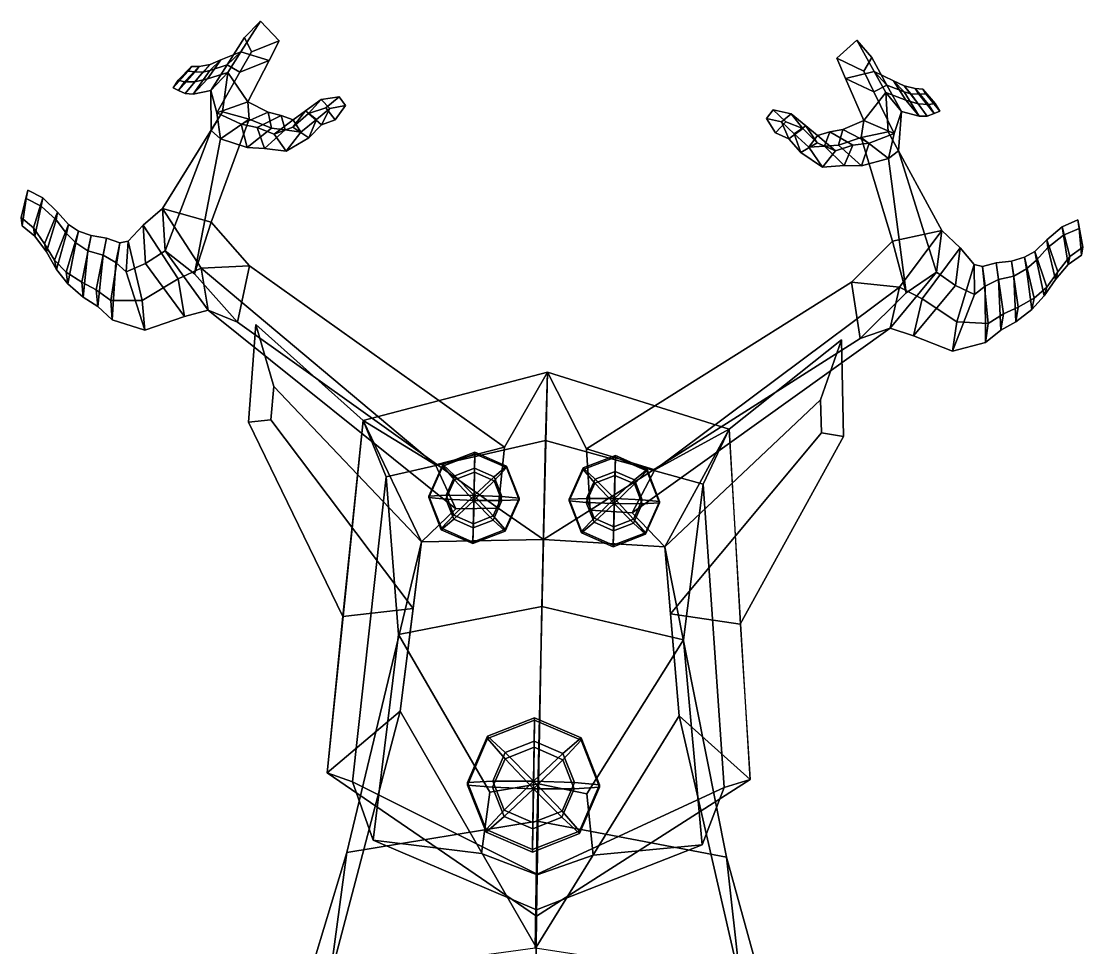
# Model space of a CAD drawing. Extents: x -87 to 93, y -151 to 313.
# Drawn here: x -86.7 to 93, y 156 to 312.8 of the extents above; entities that cross this region are included whole.
import ezdxf

# ---------------------------------------------------------------- set-up
doc = ezdxf.new("R2010")
doc.units = 0

msp = doc.modelspace()

# ---------------------------------------------------------------- linework, layer by layer
for points in [[(-49.487259, 307.586273, 185.692871), (-46.173416, 312.760437, 181.778046), (-48.882366, 309.98233, 180.817978), (-51.803936, 305.406891, 183.620682)], [(-49.487259, 307.586273, 185.692871), (-44.737808, 306.120697, 184.455414), (-43.016533, 309.461212, 182.11972), (-46.173416, 312.760437, 181.778046)], [(-46.173416, 312.760437, 181.778046), (-43.016533, 309.461212, 182.11972), (-47.712872, 307.558868, 180.607651), (-48.882366, 309.98233, 180.817978)], [(-51.803936, 305.406891, 183.620682), (-48.882366, 309.98233, 180.817978), (-47.712872, 307.558868, 180.607651), (-49.6759, 304.117218, 182.480377)], [(-44.737808, 306.120697, 184.455414), (-49.6759, 304.117218, 182.480377), (-47.712872, 307.558868, 180.607651), (-43.016533, 309.461212, 182.11972)], [(54.764252, 309.559784, 181.35762), (57.27573, 306.648651, 180.386215), (55.940128, 304.330261, 180.194351), (51.379951, 306.499573, 181.736649)], [(57.689114, 304.24527, 185.26474), (54.764252, 309.559784, 181.35762), (51.379951, 306.499573, 181.736649), (52.853939, 303.092896, 184.070023)], [(57.689114, 304.24527, 185.26474), (59.85955, 301.954163, 183.183319), (57.27573, 306.648651, 180.386215), (54.764252, 309.559784, 181.35762)], [(-51.709904, 304.108063, 188.322113), (-49.487259, 307.586273, 185.692871), (-52.881824, 306.224518, 183.371506), (-55.178551, 303.02417, 185.351212)], [(-49.487259, 307.586273, 185.692871), (-51.803936, 305.406891, 183.620682), (-54.783249, 304.407135, 181.198578), (-52.881824, 306.224518, 183.371506)], [(-48.327404, 299.13501, 189.335403), (-44.737808, 306.120697, 184.455414), (-49.487259, 307.586273, 185.692871), (-51.709904, 304.108063, 188.322113)], [(-55.178551, 303.02417, 185.351212), (-52.881824, 306.224518, 183.371506), (-54.73336, 305.434021, 182.007294), (-57.275181, 302.501404, 182.860382)], [(-52.881824, 306.224518, 183.371506), (-54.783249, 304.407135, 181.198578), (-55.93618, 304.142242, 179.505325), (-54.73336, 305.434021, 182.007294)], [(-48.327404, 299.13501, 189.335403), (-53.590782, 297.235931, 186.220612), (-49.6759, 304.117218, 182.480377), (-44.737808, 306.120697, 184.455414)], [(52.853939, 303.092896, 184.070023), (51.379951, 306.499573, 181.736649), (55.940128, 304.330261, 180.194351), (57.652283, 300.813354, 182.064499)], [(59.85955, 301.954163, 183.183319), (57.652283, 300.813354, 182.064499), (55.940128, 304.330261, 180.194351), (57.27573, 306.648651, 180.386215)], [(-60.98167, 301.484772, 171.669159), (-60.110157, 302.774597, 174.288864), (-57.883331, 305.098022, 174.301468), (-58.417324, 304.309784, 172.015228)], [(-57.252579, 304.196716, 175.716141), (-60.091652, 301.031952, 175.493927), (-60.98167, 301.484772, 171.669159), (-58.417324, 304.309784, 172.015228)], [(-59.023506, 302.524933, 178.340057), (-56.569092, 305.123016, 178.216003), (-57.883331, 305.098022, 174.301468), (-60.110157, 302.774597, 174.288864)], [(-55.93618, 304.142242, 179.505325), (-58.941254, 300.53714, 180.108536), (-60.091652, 301.031952, 175.493927), (-57.252579, 304.196716, 175.716141)], [(-57.275181, 302.501404, 182.860382), (-54.73336, 305.434021, 182.007294), (-56.569092, 305.123016, 178.216003), (-59.023506, 302.524933, 178.340057)], [(-54.783249, 304.407135, 181.198578), (-57.600872, 300.414032, 183.124237), (-58.941254, 300.53714, 180.108536), (-55.93618, 304.142242, 179.505325)], [(-56.569092, 305.123016, 178.216003), (-57.252579, 304.196716, 175.716141), (-58.417324, 304.309784, 172.015228), (-57.883331, 305.098022, 174.301468)], [(-51.803936, 305.406891, 183.620682), (-54.588619, 301.036163, 186.295273), (-57.600872, 300.414032, 183.124237), (-54.783249, 304.407135, 181.198578)], [(-54.588619, 301.036163, 186.295273), (-51.709904, 304.108063, 188.322113), (-55.178551, 303.02417, 185.351212), (-57.600872, 300.414032, 183.124237)], [(-54.73336, 305.434021, 182.007294), (-55.93618, 304.142242, 179.505325), (-57.252579, 304.196716, 175.716141), (-56.569092, 305.123016, 178.216003)], [(-53.590782, 297.235931, 186.220612), (-54.588619, 301.036163, 186.295273), (-51.803936, 305.406891, 183.620682), (-49.6759, 304.117218, 182.480377)], [(-52.61076, 297.43161, 192.596924), (-51.709904, 304.108063, 188.322113), (-54.588619, 301.036163, 186.295273), (-54.542603, 294.277863, 189.630646)], [(-52.61076, 297.43161, 192.596924), (-48.0821, 296.187958, 191.554932), (-48.327404, 299.13501, 189.335403), (-51.709904, 304.108063, 188.322113)], [(55.938644, 295.9776, 188.946991), (59.655521, 300.677338, 187.889786), (57.689114, 304.24527, 185.26474), (52.853939, 303.092896, 184.070023)], [(59.655521, 300.677338, 187.889786), (63.056, 299.398926, 184.897415), (60.992737, 302.694061, 182.922577), (57.689114, 304.24527, 185.26474)], [(57.689114, 304.24527, 185.26474), (60.992737, 302.694061, 182.922577), (62.774502, 300.787537, 180.742813), (59.85955, 301.954163, 183.183319)], [(-60.091652, 301.031952, 175.493927), (-59.023506, 302.524933, 178.340057), (-60.110157, 302.774597, 174.288864), (-60.98167, 301.484772, 171.669159)], [(-58.941254, 300.53714, 180.108536), (-57.275181, 302.501404, 182.860382), (-59.023506, 302.524933, 178.340057), (-60.091652, 301.031952, 175.493927)], [(-57.600872, 300.414032, 183.124237), (-55.178551, 303.02417, 185.351212), (-57.275181, 302.501404, 182.860382), (-58.941254, 300.53714, 180.108536)], [(55.938644, 295.9776, 188.946991), (52.853939, 303.092896, 184.070023), (57.652283, 300.813354, 182.064499), (61.077137, 293.791595, 185.801636)], [(61.077137, 293.791595, 185.801636), (57.652283, 300.813354, 182.064499), (59.85955, 301.954163, 183.183319), (62.328121, 297.475708, 185.853867)], [(59.85955, 301.954163, 183.183319), (62.774502, 300.787537, 180.742813), (65.305519, 296.682953, 182.663681), (62.328121, 297.475708, 185.853867)], [(63.056, 299.398926, 184.897415), (65.123428, 298.757904, 182.393448), (62.791882, 301.80188, 181.547501), (60.992737, 302.694061, 182.922577)], [(60.992737, 302.694061, 182.922577), (62.791882, 301.80188, 181.547501), (63.914242, 300.457031, 179.042175), (62.774502, 300.787537, 180.742813)], [(-54.542603, 294.277863, 189.630646), (-54.588619, 301.036163, 186.295273), (-53.590782, 297.235931, 186.220612), (-52.9305, 292.856049, 188.35228)], [(60.086143, 294.039612, 192.183167), (59.655521, 300.677338, 187.889786), (55.938644, 295.9776, 188.946991), (55.488136, 293.084015, 191.178528)], [(60.086143, 294.039612, 192.183167), (61.817451, 290.819092, 189.215927), (62.328121, 297.475708, 185.853867), (59.655521, 300.677338, 187.889786)], [(62.328121, 297.475708, 185.853867), (65.305519, 296.682953, 182.663681), (63.056, 299.398926, 184.897415), (59.655521, 300.677338, 187.889786)], [(62.774502, 300.787537, 180.742813), (63.914242, 300.457031, 179.042175), (66.664146, 296.725098, 179.638153), (65.305519, 296.682953, 182.663681)], [(65.123428, 298.757904, 182.393448), (66.889168, 298.67749, 177.860779), (64.619148, 301.384918, 177.744125), (62.791882, 301.80188, 181.547501)], [(62.791882, 301.80188, 181.547501), (64.619148, 301.384918, 177.744125), (65.248199, 300.432312, 175.243469), (63.914242, 300.457031, 179.042175)], [(63.914242, 300.457031, 179.042175), (65.248199, 300.432312, 175.243469), (67.865135, 297.145386, 175.013779), (66.664146, 296.725098, 179.638153)], [(66.889168, 298.67749, 177.860779), (68.008018, 298.859589, 173.801117), (65.946182, 301.281982, 173.820374), (64.619148, 301.384918, 177.744125)], [(64.619148, 301.384918, 177.744125), (65.946182, 301.281982, 173.820374), (66.434433, 300.47464, 171.533936), (65.248199, 300.432312, 175.243469)], [(65.248199, 300.432312, 175.243469), (66.434433, 300.47464, 171.533936), (68.800262, 297.539368, 171.181198), (67.865135, 297.145386, 175.013779)], [(68.800262, 297.539368, 171.181198), (66.434433, 300.47464, 171.533936), (65.946182, 301.281982, 173.820374), (68.008018, 298.859589, 173.801117)], [(-53.590782, 297.235931, 186.220612), (-48.327404, 299.13501, 189.335403), (-44.877785, 297.377441, 187.797119), (-49.481533, 295.324615, 185.003006)], [(-48.327404, 299.13501, 189.335403), (-48.0821, 296.187958, 191.554932), (-44.328796, 294.66568, 189.646652), (-44.877785, 297.377441, 187.797119)], [(-40.687767, 294.845215, 181.730362), (-38.579559, 297.58493, 184.11026), (-35.940567, 299.48938, 182.253937), (-38.064613, 297.135162, 180.199005)], [(-38.579559, 297.58493, 184.11026), (-36.700584, 296.12207, 184.621216), (-34.424805, 298.018585, 182.833221), (-35.940567, 299.48938, 182.253937)], [(-38.064613, 297.135162, 180.199005), (-35.940567, 299.48938, 182.253937), (-32.867302, 299.986725, 180.504105), (-35.109314, 298.110199, 178.764389)], [(-35.940567, 299.48938, 182.253937), (-34.424805, 298.018585, 182.833221), (-31.823803, 298.48114, 181.222366), (-32.867302, 299.986725, 180.504105)], [(-34.424805, 298.018585, 182.833221), (-35.862514, 295.245667, 180.417221), (-33.527916, 296.0802, 179.228821), (-31.823803, 298.48114, 181.222366)], [(-33.527916, 296.0802, 179.228821), (-35.109314, 298.110199, 178.764389), (-32.867302, 299.986725, 180.504105), (-31.823803, 298.48114, 181.222366)], [(65.305519, 296.682953, 182.663681), (66.664146, 296.725098, 179.638153), (65.123428, 298.757904, 182.393448), (63.056, 299.398926, 184.897415)], [(66.664146, 296.725098, 179.638153), (67.865135, 297.145386, 175.013779), (66.889168, 298.67749, 177.860779), (65.123428, 298.757904, 182.393448)], [(67.865135, 297.145386, 175.013779), (68.800262, 297.539368, 171.181198), (68.008018, 298.859589, 173.801117), (66.889168, 298.67749, 177.860779)], [(-62.765259, 281.07901, 203.227646), (-54.536999, 278.772797, 204.863251), (-48.0821, 296.187958, 191.554932), (-52.61076, 297.43161, 192.596924)], [(-62.309349, 273.885864, 199.821289), (-62.765259, 281.07901, 203.227646), (-52.61076, 297.43161, 192.596924), (-54.542603, 294.277863, 189.630646)], [(-52.9305, 292.856049, 188.35228), (-53.590782, 297.235931, 186.220612), (-49.481533, 295.324615, 185.003006), (-48.429058, 291.37616, 186.698364)], [(-49.481533, 295.324615, 185.003006), (-44.877785, 297.377441, 187.797119), (-42.692989, 296.812347, 186.644104), (-46.739239, 294.76712, 184.124634)], [(-46.739239, 294.76712, 184.124634), (-42.692989, 296.812347, 186.644104), (-40.667225, 296.099274, 185.621567), (-43.850872, 293.631744, 183.265228)], [(-44.877785, 297.377441, 187.797119), (-44.328796, 294.66568, 189.646652), (-42.002121, 294.3573, 188.215317), (-42.692989, 296.812347, 186.644104)], [(-43.850872, 293.631744, 183.265228), (-40.667225, 296.099274, 185.621567), (-38.579559, 297.58493, 184.11026), (-40.687767, 294.845215, 181.730362)], [(-42.692989, 296.812347, 186.644104), (-42.002121, 294.3573, 188.215317), (-39.364948, 293.985138, 186.681), (-40.667225, 296.099274, 185.621567)], [(-38.009769, 293.031189, 181.797577), (-40.687767, 294.845215, 181.730362), (-38.064613, 297.135162, 180.199005), (-35.862514, 295.245667, 180.417221)], [(-40.667225, 296.099274, 185.621567), (-39.364948, 293.985138, 186.681), (-36.700584, 296.12207, 184.621216), (-38.579559, 297.58493, 184.11026)], [(-35.862514, 295.245667, 180.417221), (-38.064613, 297.135162, 180.199005), (-35.109314, 298.110199, 178.764389), (-33.527916, 296.0802, 179.228821)], [(-36.700584, 296.12207, 184.621216), (-38.009769, 293.031189, 181.797577), (-35.862514, 295.245667, 180.417221), (-34.424805, 298.018585, 182.833221)], [(41.004868, 293.848877, 178.958649), (39.457985, 296.326935, 180.958115), (40.604523, 297.754791, 180.228333), (42.72179, 295.763245, 178.477356)], [(43.630398, 297.076569, 181.956558), (40.604523, 297.754791, 180.228333), (39.457985, 296.326935, 180.958115), (42.015869, 295.712372, 182.550995)], [(45.599529, 294.621521, 179.893127), (42.72179, 295.763245, 178.477356), (40.604523, 297.754791, 180.228333), (43.630398, 297.076569, 181.956558)], [(46.127857, 295.034027, 183.798859), (43.630398, 297.076569, 181.956558), (42.015869, 295.712372, 182.550995), (44.152569, 293.699554, 184.327576)], [(48.058102, 292.201508, 181.41243), (45.599529, 294.621521, 179.893127), (43.630398, 297.076569, 181.956558), (46.127857, 295.034027, 183.798859)], [(61.817451, 290.819092, 189.215927), (60.120014, 289.513885, 187.954514), (61.077137, 293.791595, 185.801636), (62.328121, 297.475708, 185.853867)], [(-57.363136, 270.042145, 199.58548), (-52.9305, 292.856049, 188.35228), (-48.0821, 296.187958, 191.554932), (-54.536999, 278.772797, 204.863251)], [(-48.0821, 296.187958, 191.554932), (-52.9305, 292.856049, 188.35228), (-48.429058, 291.37616, 186.698364), (-44.328796, 294.66568, 189.646652)], [(-48.429058, 291.37616, 186.698364), (-49.481533, 295.324615, 185.003006), (-46.739239, 294.76712, 184.124634), (-45.521484, 291.239166, 185.512268)], [(-45.521484, 291.239166, 185.512268), (-46.739239, 294.76712, 184.124634), (-43.850872, 293.631744, 183.265228), (-41.847801, 290.748688, 184.005646)], [(-41.847801, 290.748688, 184.005646), (-43.850872, 293.631744, 183.265228), (-40.687767, 294.845215, 181.730362), (-38.009769, 293.031189, 181.797577)], [(-39.364948, 293.985138, 186.681), (-41.847801, 290.748688, 184.005646), (-38.009769, 293.031189, 181.797577), (-36.700584, 296.12207, 184.621216)], [(42.015869, 295.712372, 182.550995), (39.457985, 296.326935, 180.958115), (41.004868, 293.848877, 178.958649), (43.274231, 292.883942, 180.132507)], [(43.274231, 292.883942, 180.132507), (41.004868, 293.848877, 178.958649), (42.72179, 295.763245, 178.477356), (45.599529, 294.621521, 179.893127)], [(44.152569, 293.699554, 184.327576), (42.015869, 295.712372, 182.550995), (43.274231, 292.883942, 180.132507), (45.264668, 290.566589, 181.503815)], [(48.10582, 293.440399, 185.299423), (46.127857, 295.034027, 183.798859), (44.152569, 293.699554, 184.327576), (46.661526, 291.427887, 186.374359)], [(51.128521, 290.815399, 182.92868), (48.058102, 292.201508, 181.41243), (46.127857, 295.034027, 183.798859), (48.10582, 293.440399, 185.299423)], [(55.938644, 295.9776, 188.946991), (52.384563, 294.450714, 187.440216), (51.649063, 291.805359, 189.302475), (55.488136, 293.084015, 191.178528)], [(61.077137, 293.791595, 185.801636), (56.853615, 292.152405, 184.620758), (52.384563, 294.450714, 187.440216), (55.938644, 295.9776, 188.946991)], [(-62.309349, 273.885864, 199.821289), (-54.542603, 294.277863, 189.630646), (-52.9305, 292.856049, 188.35228), (-57.363136, 270.042145, 199.58548)], [(-44.328796, 294.66568, 189.646652), (-48.429058, 291.37616, 186.698364), (-45.521484, 291.239166, 185.512268), (-42.002121, 294.3573, 188.215317)], [(-42.002121, 294.3573, 188.215317), (-45.521484, 291.239166, 185.512268), (-41.847801, 290.748688, 184.005646), (-39.364948, 293.985138, 186.681)], [(45.264668, 290.566589, 181.503815), (43.274231, 292.883942, 180.132507), (45.599529, 294.621521, 179.893127), (48.058102, 292.201508, 181.41243)], [(46.661526, 291.427887, 186.374359), (44.152569, 293.699554, 184.327576), (45.264668, 290.566589, 181.503815), (48.936867, 288.085236, 183.691925)], [(50.171043, 294.023712, 186.305023), (48.10582, 293.440399, 185.299423), (46.661526, 291.427887, 186.374359), (49.312172, 291.63916, 187.888748)], [(54.083141, 291.765198, 183.76387), (51.128521, 290.815399, 182.92868), (48.10582, 293.440399, 185.299423), (50.171043, 294.023712, 186.305023)], [(52.384563, 294.450714, 187.440216), (50.171043, 294.023712, 186.305023), (49.312172, 291.63916, 187.888748), (51.649063, 291.805359, 189.302475)], [(56.853615, 292.152405, 184.620758), (54.083141, 291.765198, 183.76387), (50.171043, 294.023712, 186.305023), (52.384563, 294.450714, 187.440216)], [(55.488136, 293.084015, 191.178528), (51.649063, 291.805359, 189.302475), (55.536598, 288.319275, 186.33725), (60.120014, 289.513885, 187.954514)], [(69.135315, 277.350159, 202.809616), (60.086143, 294.039612, 192.183167), (55.488136, 293.084015, 191.178528), (60.774464, 275.539734, 204.504715)], [(63.087578, 266.794952, 199.243149), (60.774464, 275.539734, 204.504715), (55.488136, 293.084015, 191.178528), (60.120014, 289.513885, 187.954514)], [(60.120014, 289.513885, 187.954514), (55.536598, 288.319275, 186.33725), (56.853615, 292.152405, 184.620758), (61.077137, 293.791595, 185.801636)], [(68.253624, 270.307892, 199.436066), (61.817451, 290.819092, 189.215927), (60.086143, 294.039612, 192.183167), (69.135315, 277.350159, 202.809616)], [(48.936867, 288.085236, 183.691925), (45.264668, 290.566589, 181.503815), (48.058102, 292.201508, 181.41243), (51.128521, 290.815399, 182.92868)], [(49.312172, 291.63916, 187.888748), (46.661526, 291.427887, 186.374359), (48.936867, 288.085236, 183.691925), (52.630047, 288.354492, 185.171677)], [(52.630047, 288.354492, 185.171677), (48.936867, 288.085236, 183.691925), (51.128521, 290.815399, 182.92868), (54.083141, 291.765198, 183.76387)], [(51.649063, 291.805359, 189.302475), (49.312172, 291.63916, 187.888748), (52.630047, 288.354492, 185.171677), (55.536598, 288.319275, 186.33725)], [(55.536598, 288.319275, 186.33725), (52.630047, 288.354492, 185.171677), (54.083141, 291.765198, 183.76387), (56.853615, 292.152405, 184.620758)], [(68.253624, 270.307892, 199.436066), (63.087578, 266.794952, 199.243149), (60.120014, 289.513885, 187.954514), (61.817451, 290.819092, 189.215927)], [(-86.68766, 279.556183, 177.125809), (-85.578354, 284.18042, 176.944077), (-85.880264, 282.744812, 174.603516), (-86.529449, 278.127167, 174.492828)], [(-84.611755, 277.819458, 180.145233), (-83.010231, 282.852753, 180.321442), (-85.578354, 284.18042, 176.944077), (-86.68766, 279.556183, 177.125809)], [(-83.010231, 282.852753, 180.321442), (-83.313202, 281.445129, 177.614105), (-85.880264, 282.744812, 174.603516), (-85.578354, 284.18042, 176.944077)], [(-83.313202, 281.445129, 177.614105), (-84.387192, 276.400421, 177.139954), (-86.529449, 278.127167, 174.492828), (-85.880264, 282.744812, 174.603516)], [(-82.764404, 275.070892, 183.706894), (-80.533798, 280.449677, 184.427658), (-83.010231, 282.852753, 180.321442), (-84.611755, 277.819458, 180.145233)], [(-80.533798, 280.449677, 184.427658), (-80.79837, 279.14209, 181.29599), (-83.313202, 281.445129, 177.614105), (-83.010231, 282.852753, 180.321442)], [(-80.79837, 279.14209, 181.29599), (-82.425301, 273.721741, 180.279755), (-84.387192, 276.400421, 177.139954), (-83.313202, 281.445129, 177.614105)], [(-81.072716, 272.314117, 187.154846), (-78.693428, 278.344818, 187.836121), (-80.533798, 280.449677, 184.427658), (-82.764404, 275.070892, 183.706894)], [(-78.693428, 278.344818, 187.836121), (-79.006386, 276.834351, 184.38237), (-80.79837, 279.14209, 181.29599), (-80.533798, 280.449677, 184.427658)], [(-56.233345, 270.964111, 209.531143), (-62.765259, 281.07901, 203.227646), (-66.045586, 278.260193, 201.735779), (-60.149227, 269.16806, 207.411148)], [(-62.765259, 281.07901, 203.227646), (-62.309349, 273.885864, 199.821289), (-65.627663, 271.783813, 198.674316), (-66.045586, 278.260193, 201.735779)], [(-56.233345, 270.964111, 209.531143), (-48.042515, 271.377533, 209.936798), (-54.536999, 278.772797, 204.863251), (-62.765259, 281.07901, 203.227646)], [(-84.387192, 276.400421, 177.139954), (-84.611755, 277.819458, 180.145233), (-86.68766, 279.556183, 177.125809), (-86.529449, 278.127167, 174.492828)], [(-79.006386, 276.834351, 184.38237), (-80.718529, 270.764893, 183.364838), (-82.425301, 273.721741, 180.279755), (-80.79837, 279.14209, 181.29599)], [(-48.042515, 271.377533, 209.936798), (-50.055, 261.811584, 203.441269), (-57.363136, 270.042145, 199.58548), (-54.536999, 278.772797, 204.863251)], [(90.81546, 272.963959, 179.615753), (93.004318, 274.550385, 176.575317), (92.187943, 279.131927, 176.37471), (89.529594, 277.974426, 179.77446)], [(89.529594, 277.974426, 179.77446), (92.187943, 279.131927, 176.37471), (92.405968, 277.713989, 174.040878), (89.752159, 276.583252, 177.073532)], [(93.004318, 274.550385, 176.575317), (92.765541, 273.165405, 173.951843), (92.405968, 277.713989, 174.040878), (92.187943, 279.131927, 176.37471)], [(-82.425301, 273.721741, 180.279755), (-82.764404, 275.070892, 183.706894), (-84.611755, 277.819458, 180.145233), (-84.387192, 276.400421, 177.139954)], [(-79.067848, 270.319397, 190.326904), (-76.996223, 277.261414, 190.439972), (-78.693428, 278.344818, 187.836121), (-81.072716, 272.314117, 187.154846)], [(-77.425102, 275.268707, 186.760681), (-78.778351, 268.319122, 186.229782), (-80.718529, 270.764893, 183.364838), (-79.006386, 276.834351, 184.38237)], [(-76.451202, 268.61142, 193.810013), (-74.864624, 276.483215, 193.231689), (-76.996223, 277.261414, 190.439972), (-79.067848, 270.319397, 190.326904)], [(-76.996223, 277.261414, 190.439972), (-77.425102, 275.268707, 186.760681), (-79.006386, 276.834351, 184.38237), (-78.693428, 278.344818, 187.836121)], [(-74.864624, 276.483215, 193.231689), (-75.389313, 273.920471, 189.353745), (-77.425102, 275.268707, 186.760681), (-76.996223, 277.261414, 190.439972)], [(-66.045586, 278.260193, 201.735779), (-65.627663, 271.783813, 198.674316), (-68.936501, 270.370697, 197.031372), (-68.582626, 275.536194, 200.866058)], [(-60.149227, 269.16806, 207.411148), (-66.045586, 278.260193, 201.735779), (-68.582626, 275.536194, 200.866058), (-66.226242, 265.526154, 204.842819)], [(61.986313, 267.756287, 209.19014), (69.135315, 277.350159, 202.809616), (60.774464, 275.539734, 204.504715), (53.831699, 268.605194, 209.640991)], [(61.986313, 267.756287, 209.19014), (65.796783, 265.781067, 207.055191), (72.242126, 274.399048, 201.309906), (69.135315, 277.350159, 202.809616)], [(69.135315, 277.350159, 202.809616), (72.242126, 274.399048, 201.309906), (71.444489, 268.064301, 198.278885), (68.253624, 270.307892, 199.436066)], [(88.792809, 270.373657, 183.201752), (90.81546, 272.963959, 179.615753), (89.529594, 277.974426, 179.77446), (86.894218, 275.757355, 183.907547)], [(86.894218, 275.757355, 183.907547), (89.529594, 277.974426, 179.77446), (89.752159, 276.583252, 177.073532), (87.08683, 274.465942, 180.781845)], [(89.752159, 276.583252, 177.073532), (92.405968, 277.713989, 174.040878), (92.765541, 273.165405, 173.951843), (90.512787, 271.59201, 176.620117)], [(-80.718529, 270.764893, 183.364838), (-81.072716, 272.314117, 187.154846), (-82.764404, 275.070892, 183.706894), (-82.425301, 273.721741, 180.279755)], [(-75.389313, 273.920471, 189.353745), (-76.210205, 266.074127, 189.416885), (-78.778351, 268.319122, 186.229782), (-77.425102, 275.268707, 186.760681)], [(-74.014168, 267.301941, 196.872742), (-72.250824, 276.046417, 196.230011), (-74.864624, 276.483215, 193.231689), (-76.451202, 268.61142, 193.810013)], [(-72.250824, 276.046417, 196.230011), (-72.834183, 273.199707, 191.92128), (-75.389313, 273.920471, 189.353745), (-74.864624, 276.483215, 193.231689)], [(-71.540337, 265.527008, 200.311737), (-70.012268, 275.282654, 199.212402), (-72.250824, 276.046417, 196.230011), (-74.014168, 267.301941, 196.872742)], [(-70.012268, 275.282654, 199.212402), (-70.669106, 271.927155, 194.556274), (-72.834183, 273.199707, 191.92128), (-72.250824, 276.046417, 196.230011)], [(-66.226242, 265.526154, 204.842819), (-68.582626, 275.536194, 200.866058), (-70.012268, 275.282654, 199.212402), (-71.540337, 265.527008, 200.311737)], [(-68.582626, 275.536194, 200.866058), (-68.936501, 270.370697, 197.031372), (-70.669106, 271.927155, 194.556274), (-70.012268, 275.282654, 199.212402)], [(53.831699, 268.605194, 209.640991), (60.774464, 275.539734, 204.504715), (63.087578, 266.794952, 199.243149), (55.304981, 259.071869, 203.165268)], [(86.928116, 267.765045, 186.672546), (88.792809, 270.373657, 183.201752), (86.894218, 275.757355, 183.907547), (84.916466, 273.795593, 187.337036)], [(84.916466, 273.795593, 187.337036), (86.894218, 275.757355, 183.907547), (87.08683, 274.465942, 180.781845), (85.146584, 272.302856, 183.889847)], [(87.08683, 274.465942, 180.781845), (89.752159, 276.583252, 177.073532), (90.512787, 271.59201, 176.620117), (88.382088, 269.075928, 179.784378)], [(-72.834183, 273.199707, 191.92128), (-73.746582, 264.483856, 191.991577), (-76.210205, 266.074127, 189.416885), (-75.389313, 273.920471, 189.353745)], [(-70.669106, 271.927155, 194.556274), (-71.272636, 262.220123, 194.990463), (-73.746582, 264.483856, 191.991577), (-72.834183, 273.199707, 191.92128)], [(-62.309349, 273.885864, 199.821289), (-55.04673, 263.86554, 204.755051), (-59.075157, 262.77536, 203.116501), (-65.627663, 271.783813, 198.674316)], [(-55.04673, 263.86554, 204.755051), (-62.309349, 273.885864, 199.821289), (-57.363136, 270.042145, 199.58548), (-50.055, 261.811584, 203.441269)], [(65.796783, 265.781067, 207.055191), (71.66053, 261.88385, 204.468582), (74.612633, 271.58606, 200.437134), (72.242126, 274.399048, 201.309906)], [(72.242126, 274.399048, 201.309906), (74.612633, 271.58606, 200.437134), (74.668945, 266.501312, 196.623718), (71.444489, 268.064301, 198.278885)], [(84.799225, 265.917328, 189.864868), (86.928116, 267.765045, 186.672546), (84.916466, 273.795593, 187.337036), (83.147934, 272.825531, 189.95575)], [(83.147934, 272.825531, 189.95575), (84.916466, 273.795593, 187.337036), (85.146584, 272.302856, 183.889847), (83.465607, 270.853973, 186.284592)], [(85.146584, 272.302856, 183.889847), (87.08683, 274.465942, 180.781845), (88.382088, 269.075928, 179.784378), (86.49218, 266.272125, 182.893188)], [(90.512787, 271.59201, 176.620117), (92.765541, 273.165405, 173.951843), (93.004318, 274.550385, 176.575317), (90.81546, 272.963959, 179.615753)], [(-78.778351, 268.319122, 186.229782), (-79.067848, 270.319397, 190.326904), (-81.072716, 272.314117, 187.154846), (-80.718529, 270.764893, 183.364838)], [(-68.936501, 270.370697, 197.031372), (-65.785469, 260.478821, 200.032822), (-71.272636, 262.220123, 194.990463), (-70.669106, 271.927155, 194.556274)], [(-65.627663, 271.783813, 198.674316), (-59.075157, 262.77536, 203.116501), (-65.785469, 260.478821, 200.032822), (-68.936501, 270.370697, 197.031372)], [(-56.233345, 270.964111, 209.531143), (-16.56682, 237.711716, 224.563553), (-4.883235, 240.708313, 224.764938), (-48.042515, 271.377533, 209.936798)], [(-4.883235, 240.708313, 224.764938), (-5.95107, 230.3703, 213.813278), (-50.055, 261.811584, 203.441269), (-48.042515, 271.377533, 209.936798)], [(71.66053, 261.88385, 204.468582), (76.978043, 261.610687, 199.910233), (76.029556, 271.260498, 198.776566), (74.612633, 271.58606, 200.437134)], [(74.612633, 271.58606, 200.437134), (76.029556, 271.260498, 198.776566), (76.497795, 267.937347, 194.132614), (74.668945, 266.501312, 196.623718)], [(76.978043, 261.610687, 199.910233), (79.559402, 263.223663, 196.450897), (78.319344, 271.88974, 195.778244), (76.029556, 271.260498, 198.776566)], [(76.029556, 271.260498, 198.776566), (78.319344, 271.88974, 195.778244), (78.742737, 269.070831, 191.480179), (76.497795, 267.937347, 194.132614)], [(79.559402, 263.223663, 196.450897), (82.076973, 264.380676, 193.369644), (80.964188, 272.17746, 192.763168), (78.319344, 271.88974, 195.778244)], [(78.319344, 271.88974, 195.778244), (80.964188, 272.17746, 192.763168), (81.344261, 269.641418, 188.895248), (78.742737, 269.070831, 191.480179)], [(82.076973, 264.380676, 193.369644), (84.799225, 265.917328, 189.864868), (83.147934, 272.825531, 189.95575), (80.964188, 272.17746, 192.763168)], [(80.964188, 272.17746, 192.763168), (83.147934, 272.825531, 189.95575), (83.465607, 270.853973, 186.284592), (81.344261, 269.641418, 188.895248)], [(83.465607, 270.853973, 186.284592), (85.146584, 272.302856, 183.889847), (86.49218, 266.272125, 182.893188), (84.40284, 263.978973, 185.779968)], [(88.382088, 269.075928, 179.784378), (90.512787, 271.59201, 176.620117), (90.81546, 272.963959, 179.615753), (88.792809, 270.373657, 183.201752)], [(-76.210205, 266.074127, 189.416885), (-76.451202, 268.61142, 193.810013), (-79.067848, 270.319397, 190.326904), (-78.778351, 268.319122, 186.229782)], [(-55.04673, 263.86554, 204.755051), (-56.233345, 270.964111, 209.531143), (-60.149227, 269.16806, 207.411148), (-59.075157, 262.77536, 203.116501)], [(-16.56682, 237.711716, 224.563553), (-56.233345, 270.964111, 209.531143), (-55.04673, 263.86554, 204.755051), (-13.118385, 230.235718, 216.749832)], [(60.402966, 260.835205, 204.446167), (55.304981, 259.071869, 203.165268), (63.087578, 266.794952, 199.243149), (68.253624, 270.307892, 199.436066)], [(68.253624, 270.307892, 199.436066), (71.444489, 268.064301, 198.278885), (64.36731, 259.554657, 202.79068), (60.402966, 260.835205, 204.446167)], [(78.742737, 269.070831, 191.480179), (81.344261, 269.641418, 188.895248), (81.699448, 261.912842, 188.990601), (79.141319, 260.480957, 191.584824)], [(81.344261, 269.641418, 188.895248), (83.465607, 270.853973, 186.284592), (84.40284, 263.978973, 185.779968), (81.699448, 261.912842, 188.990601)], [(86.49218, 266.272125, 182.893188), (88.382088, 269.075928, 179.784378), (88.792809, 270.373657, 183.201752), (86.928116, 267.765045, 186.672546)], [(-73.746582, 264.483856, 191.991577), (-74.014168, 267.301941, 196.872742), (-76.451202, 268.61142, 193.810013), (-76.210205, 266.074127, 189.416885)], [(-59.075157, 262.77536, 203.116501), (-60.149227, 269.16806, 207.411148), (-66.226242, 265.526154, 204.842819), (-65.785469, 260.478821, 200.032822)], [(9.019899, 240.380035, 224.735535), (53.831699, 268.605194, 209.640991), (55.304981, 259.071869, 203.165268), (9.592756, 230.025726, 213.784622)], [(9.019899, 240.380035, 224.735535), (20.540283, 236.851517, 224.488129), (61.986313, 267.756287, 209.19014), (53.831699, 268.605194, 209.640991)], [(20.540283, 236.851517, 224.488129), (16.742594, 229.574371, 216.694885), (60.402966, 260.835205, 204.446167), (61.986313, 267.756287, 209.19014)], [(60.402966, 260.835205, 204.446167), (64.36731, 259.554657, 202.79068), (65.796783, 265.781067, 207.055191), (61.986313, 267.756287, 209.19014)], [(71.444489, 268.064301, 198.278885), (74.668945, 266.501312, 196.623718), (70.945251, 256.955841, 199.681915), (64.36731, 259.554657, 202.79068)], [(74.668945, 266.501312, 196.623718), (76.497795, 267.937347, 194.132614), (76.534447, 258.387299, 194.605667), (70.945251, 256.955841, 199.681915)], [(76.497795, 267.937347, 194.132614), (78.742737, 269.070831, 191.480179), (79.141319, 260.480957, 191.584824), (76.534447, 258.387299, 194.605667)], [(84.40284, 263.978973, 185.779968), (86.49218, 266.272125, 182.893188), (86.928116, 267.765045, 186.672546), (84.799225, 265.917328, 189.864868)], [(-71.272636, 262.220123, 194.990463), (-71.540337, 265.527008, 200.311737), (-74.014168, 267.301941, 196.872742), (-73.746582, 264.483856, 191.991577)], [(-65.785469, 260.478821, 200.032822), (-66.226242, 265.526154, 204.842819), (-71.540337, 265.527008, 200.311737), (-71.272636, 262.220123, 194.990463)], [(64.36731, 259.554657, 202.79068), (70.945251, 256.955841, 199.681915), (71.66053, 261.88385, 204.468582), (65.796783, 265.781067, 207.055191)], [(79.141319, 260.480957, 191.584824), (81.699448, 261.912842, 188.990601), (82.076973, 264.380676, 193.369644), (79.559402, 263.223663, 196.450897)], [(81.699448, 261.912842, 188.990601), (84.40284, 263.978973, 185.779968), (84.799225, 265.917328, 189.864868), (82.076973, 264.380676, 193.369644)], [(-13.118385, 230.235718, 216.749832), (-55.04673, 263.86554, 204.755051), (-50.055, 261.811584, 203.441269), (-5.95107, 230.3703, 213.813278)], [(76.534447, 258.387299, 194.605667), (79.141319, 260.480957, 191.584824), (79.559402, 263.223663, 196.450897), (76.978043, 261.610687, 199.910233)], [(-46.963978, 261.418884, 217.911591), (-43.950363, 250.97644, 212.336945), (-44.459023, 245.328125, 212.053848), (-48.209316, 244.905151, 217.06543)], [(-48.209316, 244.905151, 217.06543), (-32.257744, 212.058731, 232.982834), (-28.802551, 245.217987, 234.671265), (-46.963978, 261.418884, 217.911591)], [(-43.950363, 250.97644, 212.336945), (-46.963978, 261.418884, 217.911591), (-28.802551, 245.217987, 234.671265), (-18.915947, 224.691772, 214.059937)], [(16.742594, 229.574371, 216.694885), (9.592756, 230.025726, 213.784622), (55.304981, 259.071869, 203.165268), (60.402966, 260.835205, 204.446167)], [(70.945251, 256.955841, 199.681915), (76.534447, 258.387299, 194.605667), (76.978043, 261.610687, 199.910233), (71.66053, 261.88385, 204.468582)], [(48.593582, 248.688293, 212.1203), (22.277111, 223.811615, 213.989761), (33.12225, 243.720245, 234.533173), (52.161694, 258.835999, 217.650711)], [(52.52034, 242.490936, 216.845245), (52.161694, 258.835999, 217.650711), (33.12225, 243.720245, 234.533173), (35.037495, 210.730301, 232.886032)], [(52.161694, 258.835999, 217.650711), (52.52034, 242.490936, 216.845245), (48.805099, 243.089844, 211.84938), (48.593582, 248.688293, 212.1203)], [(-16.56682, 237.711716, 224.563553), (-28.802551, 245.217987, 234.671265), (2.393806, 253.403519, 235.206619), (-4.883235, 240.708313, 224.764938)], [(-28.802551, 245.217987, 234.671265), (-24.934795, 235.683365, 257.998779), (2.070812, 241.796219, 258.297058), (2.393806, 253.403519, 235.206619)], [(-5.95107, 230.3703, 213.813278), (-4.883235, 240.708313, 224.764938), (2.393806, 253.403519, 235.206619), (1.702597, 225.03862, 206.332855)], [(9.592756, 230.025726, 213.784622), (1.702597, 225.03862, 206.332855), (2.393806, 253.403519, 235.206619), (9.019899, 240.380035, 224.735535)], [(33.12225, 243.720245, 234.533173), (2.393806, 253.403519, 235.206619), (2.070812, 241.796219, 258.297058), (28.749226, 234.442108, 257.89032)], [(20.540283, 236.851517, 224.488129), (9.019899, 240.380035, 224.735535), (2.393806, 253.403519, 235.206619), (33.12225, 243.720245, 234.533173)], [(-44.459023, 245.328125, 212.053848), (-43.950363, 250.97644, 212.336945), (-18.915947, 224.691772, 214.059937), (-20.361641, 213.373978, 213.508102)], [(48.805099, 243.089844, 211.84938), (23.219215, 212.510635, 213.444931), (22.277111, 223.811615, 213.989761), (48.593582, 248.688293, 212.1203)], [(-48.209316, 244.905151, 217.06543), (-44.459023, 245.328125, 212.053848), (-20.361641, 213.373978, 213.508102), (-32.257744, 212.058731, 232.982834)], [(-28.802551, 245.217987, 234.671265), (-34.906391, 185.592758, 231.595825), (-30.591011, 184.082535, 255.201218), (-24.934795, 235.683365, 257.998779)], [(-13.118385, 230.235718, 216.749832), (-18.915947, 224.691772, 214.059937), (-28.802551, 245.217987, 234.671265), (-16.56682, 237.711716, 224.563553)], [(16.742594, 229.574371, 216.694885), (20.540283, 236.851517, 224.488129), (33.12225, 243.720245, 234.533173), (22.277111, 223.811615, 213.989761)], [(52.52034, 242.490936, 216.845245), (35.037495, 210.730301, 232.886032), (23.219215, 212.510635, 213.444931), (48.805099, 243.089844, 211.84938)], [(33.12225, 243.720245, 234.533173), (28.749226, 234.442108, 257.89032), (32.324062, 183.078598, 255.14328), (36.687901, 184.448853, 231.529709)], [(2.070812, 241.796219, 258.297058), (-24.934795, 235.683365, 257.998779), (-22.809511, 209.013336, 285.504822), (1.416899, 213.712906, 285.892303)], [(2.070812, 241.796219, 258.297058), (1.416899, 213.712906, 285.892303), (25.43581, 208.061188, 285.435455), (28.749226, 234.442108, 257.89032)], [(-15.34836, 237.482529, 271.330688), (-9.888042, 239.586273, 271.436829), (-9.877373, 239.844604, 266.511871), (-15.337976, 237.741348, 266.405853)], [(-13.336828, 235.166702, 275.202026), (-9.963284, 236.467773, 275.267975), (-9.888042, 239.586273, 271.436829), (-15.34836, 237.482529, 271.330688)], [(-13.310324, 235.845413, 262.308655), (-15.337976, 237.741348, 266.405853), (-9.877373, 239.844604, 266.511871), (-9.936324, 237.145706, 262.374481)], [(-6.652112, 235.011597, 275.188416), (-4.530532, 237.228577, 271.308105), (-9.888042, 239.586273, 271.436829), (-9.963284, 236.467773, 275.267975)], [(-6.625607, 235.690308, 262.295074), (-9.936324, 237.145706, 262.374481), (-9.877373, 239.844604, 266.511871), (-4.520148, 237.487381, 266.38324)], [(-4.530532, 237.228577, 271.308105), (-4.520148, 237.487381, 266.38324), (-9.877373, 239.844604, 266.511871), (-9.888042, 239.586273, 271.436829)], [(8.41938, 236.924561, 271.281036), (13.883794, 239.021271, 271.385803), (13.894464, 239.279572, 266.460846), (8.429764, 237.18335, 266.356171)], [(10.427182, 234.615189, 275.153625), (13.803223, 235.91188, 275.21875), (13.883794, 239.021271, 271.385803), (8.41938, 236.924561, 271.281036)], [(10.453687, 235.29393, 262.260284), (8.429764, 237.18335, 266.356171), (13.894464, 239.279572, 266.460846), (13.830182, 236.589798, 262.325256)], [(17.111898, 234.460083, 275.140045), (19.237207, 236.670578, 271.258453), (13.883794, 239.021271, 271.385803), (13.803223, 235.91188, 275.21875)], [(17.138403, 235.138794, 262.246674), (13.830182, 236.589798, 262.325256), (13.894464, 239.279572, 266.460846), (19.247591, 236.929367, 266.333618)], [(19.237207, 236.670578, 271.258453), (19.247591, 236.929367, 266.333618), (13.894464, 239.279572, 266.460846), (13.883794, 239.021271, 271.385803)], [(-17.707132, 232.145981, 271.050018), (-15.34836, 237.482529, 271.330688), (-15.337976, 237.741348, 266.405853), (-17.697424, 232.40596, 266.125366)], [(-14.794384, 231.869125, 275.028442), (-13.336828, 235.166702, 275.202026), (-15.34836, 237.482529, 271.330688), (-17.707132, 232.145981, 271.050018)], [(-17.697424, 232.40596, 266.125366), (-15.337976, 237.741348, 266.405853), (-13.310324, 235.845413, 262.308655), (-14.768964, 232.549789, 262.135468)], [(-5.343112, 231.653961, 275.01001), (-2.414651, 231.797791, 271.020142), (-4.530532, 237.228577, 271.308105), (-6.652112, 235.011597, 275.188416)], [(-2.404941, 232.057739, 266.09549), (-5.317691, 232.334595, 262.117004), (-6.625607, 235.690308, 262.295074), (-4.520148, 237.487381, 266.38324)], [(-2.414651, 231.797791, 271.020142), (-2.404941, 232.057739, 266.09549), (-4.520148, 237.487381, 266.38324), (-4.530532, 237.228577, 271.308105)], [(-27.135212, 174.21347, 287.666351), (-22.809511, 209.013336, 285.504822), (-24.934795, 235.683365, 257.998779), (-30.591011, 184.082535, 255.201218)], [(-14.768964, 232.549789, 262.135468), (-13.310324, 235.845413, 262.308655), (-10.040328, 232.522537, 260.604431)], [(-10.07175, 231.681183, 276.541046), (-9.963284, 236.467773, 275.267975), (-13.336828, 235.166702, 275.202026)], [(-10.040328, 232.522537, 260.604431), (-13.310324, 235.845413, 262.308655), (-9.936324, 237.145706, 262.374481)], [(-10.07175, 231.681183, 276.541046), (-6.652112, 235.011597, 275.188416), (-9.963284, 236.467773, 275.267975)], [(-10.040328, 232.522537, 260.604431), (-9.936324, 237.145706, 262.374481), (-6.625607, 235.690308, 262.295074)], [(-5.317691, 232.334595, 262.117004), (-10.040328, 232.522537, 260.604431), (-6.625607, 235.690308, 262.295074)], [(6.050932, 231.605042, 271.003571), (8.41938, 236.924561, 271.281036), (8.429764, 237.18335, 266.356171), (6.060642, 231.86499, 266.078918)], [(8.963682, 231.328217, 274.982025), (10.427182, 234.615189, 275.153625), (8.41938, 236.924561, 271.281036), (6.050932, 231.605042, 271.003571)], [(6.060642, 231.86499, 266.078918), (8.429764, 237.18335, 266.356171), (10.453687, 235.29393, 262.260284), (8.989101, 232.00885, 262.08905)], [(13.686319, 231.140274, 276.494659), (13.803223, 235.91188, 275.21875), (10.427182, 234.615189, 275.153625)], [(13.71774, 231.981583, 260.558014), (10.453687, 235.29393, 262.260284), (13.830182, 236.589798, 262.325256)], [(13.686319, 231.140274, 276.494659), (17.111898, 234.460083, 275.140045), (13.803223, 235.91188, 275.21875)], [(13.71774, 231.981583, 260.558014), (13.830182, 236.589798, 262.325256), (17.138403, 235.138794, 262.246674)], [(18.414955, 231.112976, 274.963562), (21.343412, 231.256821, 270.973694), (19.237207, 236.670578, 271.258453), (17.111898, 234.460083, 275.140045)], [(21.353123, 231.51683, 266.049042), (18.440376, 231.79364, 262.070587), (17.138403, 235.138794, 262.246674), (19.247591, 236.929367, 266.333618)], [(21.343412, 231.256821, 270.973694), (21.353123, 231.51683, 266.049042), (19.247591, 236.929367, 266.333618), (19.237207, 236.670578, 271.258453)], [(-10.07175, 231.681183, 276.541046), (-13.336828, 235.166702, 275.202026), (-14.794384, 231.869125, 275.028442)], [(-10.07175, 231.681183, 276.541046), (-5.343112, 231.653961, 275.01001), (-6.652112, 235.011597, 275.188416)], [(13.686319, 231.140274, 276.494659), (10.427182, 234.615189, 275.153625), (8.963682, 231.328217, 274.982025)], [(8.989101, 232.00885, 262.08905), (10.453687, 235.29393, 262.260284), (13.71774, 231.981583, 260.558014)], [(13.686319, 231.140274, 276.494659), (18.414955, 231.112976, 274.963562), (17.111898, 234.460083, 275.140045)], [(18.440376, 231.79364, 262.070587), (13.71774, 231.981583, 260.558014), (17.138403, 235.138794, 262.246674)], [(28.563862, 173.389572, 287.622528), (32.324062, 183.078598, 255.14328), (28.749226, 234.442108, 257.89032), (25.43581, 208.061188, 285.435455)], [(-15.583129, 226.709702, 270.759308), (-17.707132, 232.145981, 271.050018), (-17.697424, 232.40596, 266.125366), (-15.574073, 226.970901, 265.8349)], [(-15.583129, 226.709702, 270.759308), (-13.482287, 228.509415, 274.848999), (-14.794384, 231.869125, 275.028442), (-17.707132, 232.145981, 271.050018)], [(-15.574073, 226.970901, 265.8349), (-17.697424, 232.40596, 266.125366), (-14.768964, 232.549789, 262.135468), (-13.457932, 229.192001, 261.95636)], [(-13.482287, 228.509415, 274.848999), (-10.07175, 231.681183, 276.541046), (-14.794384, 231.869125, 275.028442)], [(-13.457932, 229.192001, 261.95636), (-14.768964, 232.549789, 262.135468), (-10.040328, 232.522537, 260.604431)], [(-10.147409, 227.740509, 261.877014), (-13.457932, 229.192001, 261.95636), (-10.040328, 232.522537, 260.604431)], [(-10.147409, 227.740509, 261.877014), (-10.040328, 232.522537, 260.604431), (-6.776526, 229.042831, 261.943878)], [(-6.776526, 229.042831, 261.943878), (-10.040328, 232.522537, 260.604431), (-5.317691, 232.334595, 262.117004)], [(-4.764914, 226.732544, 265.815186), (-6.776526, 229.042831, 261.943878), (-5.317691, 232.334595, 262.117004), (-2.404941, 232.057739, 266.09549)], [(-4.77397, 226.471344, 270.739624), (-4.764914, 226.732544, 265.815186), (-2.404941, 232.057739, 266.09549), (-2.414651, 231.797791, 271.020142)], [(8.165564, 226.186035, 270.716034), (6.050932, 231.605042, 271.003571), (6.060642, 231.86499, 266.078918), (8.174621, 226.447189, 265.791595)], [(8.174621, 226.447189, 265.791595), (6.060642, 231.86499, 266.078918), (8.989101, 232.00885, 262.08905), (10.294308, 228.661682, 261.911896)], [(10.294308, 228.661682, 261.911896), (8.989101, 232.00885, 262.08905), (13.71774, 231.981583, 260.558014)], [(13.602449, 227.214615, 261.833344), (10.294308, 228.661682, 261.911896), (13.71774, 231.981583, 260.558014)], [(13.602449, 227.214615, 261.833344), (13.71774, 231.981583, 260.558014), (16.975714, 228.512527, 261.899384)], [(16.975714, 228.512527, 261.899384), (13.71774, 231.981583, 260.558014), (18.440376, 231.79364, 262.070587)], [(-13.118385, 230.235718, 216.749832), (-5.95107, 230.3703, 213.813278), (1.702597, 225.03862, 206.332855), (-18.915947, 224.691772, 214.059937)], [(-10.171331, 227.057098, 274.769531), (-10.07175, 231.681183, 276.541046), (-13.482287, 228.509415, 274.848999)], [(-10.171331, 227.057098, 274.769531), (-6.800883, 228.36026, 274.836517), (-10.07175, 231.681183, 276.541046)], [(-6.800883, 228.36026, 274.836517), (-5.343112, 231.653961, 275.01001), (-10.07175, 231.681183, 276.541046)], [(-4.77397, 226.471344, 270.739624), (-2.414651, 231.797791, 271.020142), (-5.343112, 231.653961, 275.01001), (-6.800883, 228.36026, 274.836517)], [(16.742594, 229.574371, 216.694885), (22.277111, 223.811615, 213.989761), (1.702597, 225.03862, 206.332855), (9.592756, 230.025726, 213.784622)], [(8.165564, 226.186035, 270.716034), (10.269952, 227.979111, 274.804535), (8.963682, 231.328217, 274.982025), (6.050932, 231.605042, 271.003571)], [(10.269952, 227.979111, 274.804535), (13.686319, 231.140274, 276.494659), (8.963682, 231.328217, 274.982025)], [(13.578527, 226.531204, 274.72583), (13.686319, 231.140274, 276.494659), (10.269952, 227.979111, 274.804535)], [(13.578527, 226.531204, 274.72583), (16.951357, 227.82991, 274.791992), (13.686319, 231.140274, 276.494659)], [(16.951357, 227.82991, 274.791992), (18.414955, 231.112976, 274.963562), (13.686319, 231.140274, 276.494659)], [(18.974722, 225.947647, 270.696289), (21.343412, 231.256821, 270.973694), (18.414955, 231.112976, 274.963562), (16.951357, 227.82991, 274.791992)], [(18.983778, 226.208817, 265.771881), (16.975714, 228.512527, 261.899384), (18.440376, 231.79364, 262.070587), (21.353123, 231.51683, 266.049042)], [(18.974722, 225.947647, 270.696289), (18.983778, 226.208817, 265.771881), (21.353123, 231.51683, 266.049042), (21.343412, 231.256821, 270.973694)], [(-10.226167, 224.362183, 270.630768), (-10.171331, 227.057098, 274.769531), (-13.482287, 228.509415, 274.848999), (-15.583129, 226.709702, 270.759308)], [(-10.217375, 224.623871, 265.706421), (-15.574073, 226.970901, 265.8349), (-13.457932, 229.192001, 261.95636), (-10.147409, 227.740509, 261.877014)], [(-10.226167, 224.362183, 270.630768), (-4.77397, 226.471344, 270.739624), (-6.800883, 228.36026, 274.836517), (-10.171331, 227.057098, 274.769531)], [(-10.217375, 224.623871, 265.706421), (-10.147409, 227.740509, 261.877014), (-6.776526, 229.042831, 261.943878), (-4.764914, 226.732544, 265.815186)], [(13.527528, 224.107361, 265.664398), (8.174621, 226.447189, 265.791595), (10.294308, 228.661682, 261.911896), (13.602449, 227.214615, 261.833344)], [(13.527528, 224.107361, 265.664398), (13.602449, 227.214615, 261.833344), (16.975714, 228.512527, 261.899384), (18.983778, 226.208817, 265.771881)], [(-10.226167, 224.362183, 270.630768), (-15.583129, 226.709702, 270.759308), (-15.574073, 226.970901, 265.8349), (-10.217375, 224.623871, 265.706421)], [(-10.226167, 224.362183, 270.630768), (-10.217375, 224.623871, 265.706421), (-4.764914, 226.732544, 265.815186), (-4.77397, 226.471344, 270.739624)], [(13.518736, 223.845642, 270.588745), (13.578527, 226.531204, 274.72583), (10.269952, 227.979111, 274.804535), (8.165564, 226.186035, 270.716034)], [(13.518736, 223.845642, 270.588745), (8.165564, 226.186035, 270.716034), (8.174621, 226.447189, 265.791595), (13.527528, 224.107361, 265.664398)], [(13.518736, 223.845642, 270.588745), (18.974722, 225.947647, 270.696289), (16.951357, 227.82991, 274.791992), (13.578527, 226.531204, 274.72583)], [(-31.585333, 172.102875, 172.904526), (-34.428154, 150.704956, 185.963425), (-22.539507, 196.031143, 212.649048), (-18.915947, 224.691772, 214.059937)], [(-31.585333, 172.102875, 172.904526), (-18.915947, 224.691772, 214.059937), (1.702597, 225.03862, 206.332855), (0.628512, 177.410156, 169.387558)], [(32.697491, 171.307068, 172.8694), (0.628512, 177.410156, 169.387558), (1.702597, 225.03862, 206.332855), (22.277111, 223.811615, 213.989761)], [(13.518736, 223.845642, 270.588745), (13.527528, 224.107361, 265.664398), (18.983778, 226.208817, 265.771881), (18.974722, 225.947647, 270.696289)], [(32.697491, 171.307068, 172.8694), (22.277111, 223.811615, 213.989761), (24.700687, 195.211151, 212.597214), (35.080704, 150.036774, 185.94072)], [(-32.257744, 212.058731, 232.982834), (-20.361641, 213.373978, 213.508102), (-22.539507, 196.031143, 212.649048), (-34.906391, 185.592758, 231.595825)], [(-7.351419, 182.281052, 327.322937), (0.862748, 183.695084, 327.544281), (1.416899, 213.712906, 285.892303), (-22.809511, 209.013336, 285.504822)], [(9.02868, 182.013641, 327.307098), (25.43581, 208.061188, 285.435455), (1.416899, 213.712906, 285.892303), (0.862748, 183.695084, 327.544281)], [(35.037495, 210.730301, 232.886032), (36.687901, 184.448853, 231.529709), (24.700687, 195.211151, 212.597214), (23.219215, 212.510635, 213.444931)], [(-8.783566, 171.912262, 326.889679), (-7.351419, 182.281052, 327.322937), (-22.809511, 209.013336, 285.504822), (-27.135212, 174.21347, 287.666351)], [(10.154253, 171.631714, 326.874725), (28.563862, 173.389572, 287.622528), (25.43581, 208.061188, 285.435455), (9.02868, 182.013641, 327.307098)], [(0.534214, 161.306534, 234.530655), (-34.906391, 185.592758, 231.595825), (-22.539507, 196.031143, 212.649048), (0.464033, 156.068542, 218.634399)], [(-34.428154, 150.704956, 185.963425), (0.182944, 131.18515, 203.210022), (0.464033, 156.068542, 218.634399), (-22.539507, 196.031143, 212.649048)], [(-7.764789, 191.366272, 335.645905), (0.208214, 194.496277, 335.816101), (0.216984, 194.889297, 328.588074), (-7.756483, 191.760391, 328.41806)], [(-4.79523, 187.975922, 341.323822), (0.130283, 189.912643, 341.429688), (0.208214, 194.496277, 335.816101), (-7.764789, 191.366272, 335.645905)], [(-4.774581, 189.010529, 322.401428), (-7.756483, 191.760391, 328.41806), (0.216984, 194.889297, 328.588074), (0.151663, 190.945419, 322.50705)], [(4.990353, 187.807037, 341.313232), (8.071399, 191.086151, 335.627838), (0.208214, 194.496277, 335.816101), (0.130283, 189.912643, 341.429688)], [(5.011001, 188.84169, 322.390808), (0.151663, 190.945419, 322.50705), (0.216984, 194.889297, 328.588074), (8.079704, 191.480316, 328.400024)], [(35.080704, 150.036774, 185.94072), (24.700687, 195.211151, 212.597214), (0.464033, 156.068542, 218.634399), (0.182944, 131.18515, 203.210022)], [(8.071399, 191.086151, 335.627838), (8.079704, 191.480316, 328.400024), (0.216984, 194.889297, 328.588074), (0.208214, 194.496277, 335.816101)], [(0.534214, 161.306534, 234.530655), (0.464033, 156.068542, 218.634399), (24.700687, 195.211151, 212.597214), (36.687901, 184.448853, 231.529709)], [(-11.166239, 183.519333, 335.213318), (-7.764789, 191.366272, 335.645905), (-7.756483, 191.760391, 328.41806), (-11.159007, 183.916229, 327.98587)], [(-6.896779, 183.127426, 341.056274), (-4.79523, 187.975922, 341.323822), (-7.764789, 191.366272, 335.645905), (-11.166239, 183.519333, 335.213318)], [(-11.159007, 183.916229, 327.98587), (-7.756483, 191.760391, 328.41806), (-4.774581, 189.010529, 322.401428), (-6.877845, 184.16655, 322.134399)], [(0.041992, 184.174652, 319.894073), (-4.774581, 189.010529, 322.401428), (0.151663, 190.945419, 322.50705)], [(0.041992, 184.174652, 319.894073), (0.151663, 190.945419, 322.50705), (5.011001, 188.84169, 322.390808)], [(6.938423, 182.898361, 341.042511), (11.219587, 183.148697, 335.191071), (8.071399, 191.086151, 335.627838), (4.990353, 187.807037, 341.313232)], [(11.22682, 183.545593, 327.963593), (6.957357, 183.937485, 322.120667), (5.011001, 188.84169, 322.390808), (8.079704, 191.480316, 328.400024)], [(11.219587, 183.148697, 335.191071), (11.22682, 183.545593, 327.963593), (8.079704, 191.480316, 328.400024), (8.071399, 191.086151, 335.627838)], [(-6.877845, 184.16655, 322.134399), (-4.774581, 189.010529, 322.401428), (0.041992, 184.174652, 319.894073)], [(0.018588, 182.890259, 343.282837), (0.130283, 189.912643, 341.429688), (-4.79523, 187.975922, 341.323822)], [(0.018588, 182.890259, 343.282837), (4.990353, 187.807037, 341.313232), (0.130283, 189.912643, 341.429688)], [(6.957357, 183.937485, 322.120667), (0.041992, 184.174652, 319.894073), (5.011001, 188.84169, 322.390808)], [(0.018588, 182.890259, 343.282837), (-4.79523, 187.975922, 341.323822), (-6.896779, 183.127426, 341.056274)], [(0.018588, 182.890259, 343.282837), (6.938423, 182.898361, 341.042511), (4.990353, 187.807037, 341.313232)], [(-34.906391, 185.592758, 231.595825), (0.534214, 161.306534, 234.530655), (0.63441, 168.424759, 254.32933), (-30.591011, 184.082535, 255.201218)], [(0.63441, 168.424759, 254.32933), (0.556392, 162.405289, 287.365204), (-27.135212, 174.21347, 287.666351), (-30.591011, 184.082535, 255.201218)], [(-8.002811, 175.567368, 334.771484), (-11.166239, 183.519333, 335.213318), (-11.159007, 183.916229, 327.98587), (-7.996581, 175.967041, 327.544342)], [(-8.002811, 175.567368, 334.771484), (-4.942908, 178.213242, 340.7836), (-6.896779, 183.127426, 341.056274), (-11.166239, 183.519333, 335.213318)], [(-7.996581, 175.967041, 327.544342), (-11.159007, 183.916229, 327.98587), (-6.877845, 184.16655, 322.134399), (-4.925617, 179.256836, 321.862305)], [(0.637828, 168.331833, 327.049103), (0.862748, 183.695084, 327.544281), (-7.351419, 182.281052, 327.322937), (-8.783566, 171.912262, 326.889679)], [(-4.925617, 179.256836, 321.862305), (-6.877845, 184.16655, 322.134399), (0.041992, 184.174652, 319.894073)], [(-0.065582, 177.161362, 321.74588), (-4.925617, 179.256836, 321.862305), (0.041992, 184.174652, 319.894073)], [(-0.065582, 177.161362, 321.74588), (0.041992, 184.174652, 319.894073), (4.854792, 179.101822, 321.853424)], [(4.854792, 179.101822, 321.853424), (0.041992, 184.174652, 319.894073), (6.957357, 183.937485, 322.120667)], [(36.687901, 184.448853, 231.529709), (32.324062, 183.078598, 255.14328), (0.63441, 168.424759, 254.32933), (0.534214, 161.306534, 234.530655)], [(0.637828, 168.331833, 327.049103), (10.154253, 171.631714, 326.874725), (9.02868, 182.013641, 327.307098), (0.862748, 183.695084, 327.544281)], [(7.826062, 175.723206, 327.530823), (4.854792, 179.101822, 321.853424), (6.957357, 183.937485, 322.120667), (11.22682, 183.545593, 327.963593)], [(7.819831, 175.323502, 334.757935), (7.826062, 175.723206, 327.530823), (11.22682, 183.545593, 327.963593), (11.219587, 183.148697, 335.191071)], [(-4.942908, 178.213242, 340.7836), (0.018588, 182.890259, 343.282837), (-6.896779, 183.127426, 341.056274)], [(-0.082214, 176.11586, 340.666901), (0.018588, 182.890259, 343.282837), (-4.942908, 178.213242, 340.7836)], [(-0.082214, 176.11586, 340.666901), (4.8375, 178.058228, 340.774719), (0.018588, 182.890259, 343.282837)], [(4.8375, 178.058228, 340.774719), (6.938423, 182.898361, 341.042511), (0.018588, 182.890259, 343.282837)], [(0.63441, 168.424759, 254.32933), (32.324062, 183.078598, 255.14328), (28.563862, 173.389572, 287.622528), (0.556392, 162.405289, 287.365204)], [(7.819831, 175.323502, 334.757935), (11.219587, 183.148697, 335.191071), (6.938423, 182.898361, 341.042511), (4.8375, 178.058228, 340.774719)], [(-0.137936, 172.178818, 334.582672), (-0.082214, 176.11586, 340.666901), (-4.942908, 178.213242, 340.7836), (-8.002811, 175.567368, 334.771484)], [(-0.132099, 172.579666, 327.355682), (-7.996581, 175.967041, 327.544342), (-4.925617, 179.256836, 321.862305), (-0.065582, 177.161362, 321.74588)], [(-0.137936, 172.178818, 334.582672), (7.819831, 175.323502, 334.757935), (4.8375, 178.058228, 340.774719), (-0.082214, 176.11586, 340.666901)], [(-0.132099, 172.579666, 327.355682), (-0.065582, 177.161362, 321.74588), (4.854792, 179.101822, 321.853424), (7.826062, 175.723206, 327.530823)], [(0.302607, 155.890625, 149.346939), (-38.036995, 150.657669, 152.756805), (-31.585333, 172.102875, 172.904526), (0.628512, 177.410156, 169.387558)], [(0.302607, 155.890625, 149.346939), (0.628512, 177.410156, 169.387558), (32.697491, 171.307068, 172.8694), (38.54557, 150.017242, 152.737915)], [(-0.137936, 172.178818, 334.582672), (-8.002811, 175.567368, 334.771484), (-7.996581, 175.967041, 327.544342), (-0.132099, 172.579666, 327.355682)], [(-0.137936, 172.178818, 334.582672), (-0.132099, 172.579666, 327.355682), (7.826062, 175.723206, 327.530823), (7.819831, 175.323502, 334.757935)], [(0.637828, 168.331833, 327.049103), (-8.783566, 171.912262, 326.889679), (-27.135212, 174.21347, 287.666351), (0.556392, 162.405289, 287.365204)], [(0.637828, 168.331833, 327.049103), (0.556392, 162.405289, 287.365204), (28.563862, 173.389572, 287.622528), (10.154253, 171.631714, 326.874725)], [(-43.113678, 116.456985, 165.234879), (-34.428154, 150.704956, 185.963425), (-31.585333, 172.102875, 172.904526), (-38.036995, 150.657669, 152.756805)], [(38.54557, 150.017242, 152.737915), (32.697491, 171.307068, 172.8694), (35.080704, 150.036774, 185.94072), (43.201427, 116.15284, 165.23114)]]:
    msp.add_3dface(points)

doc.saveas('drawing.dxf')
